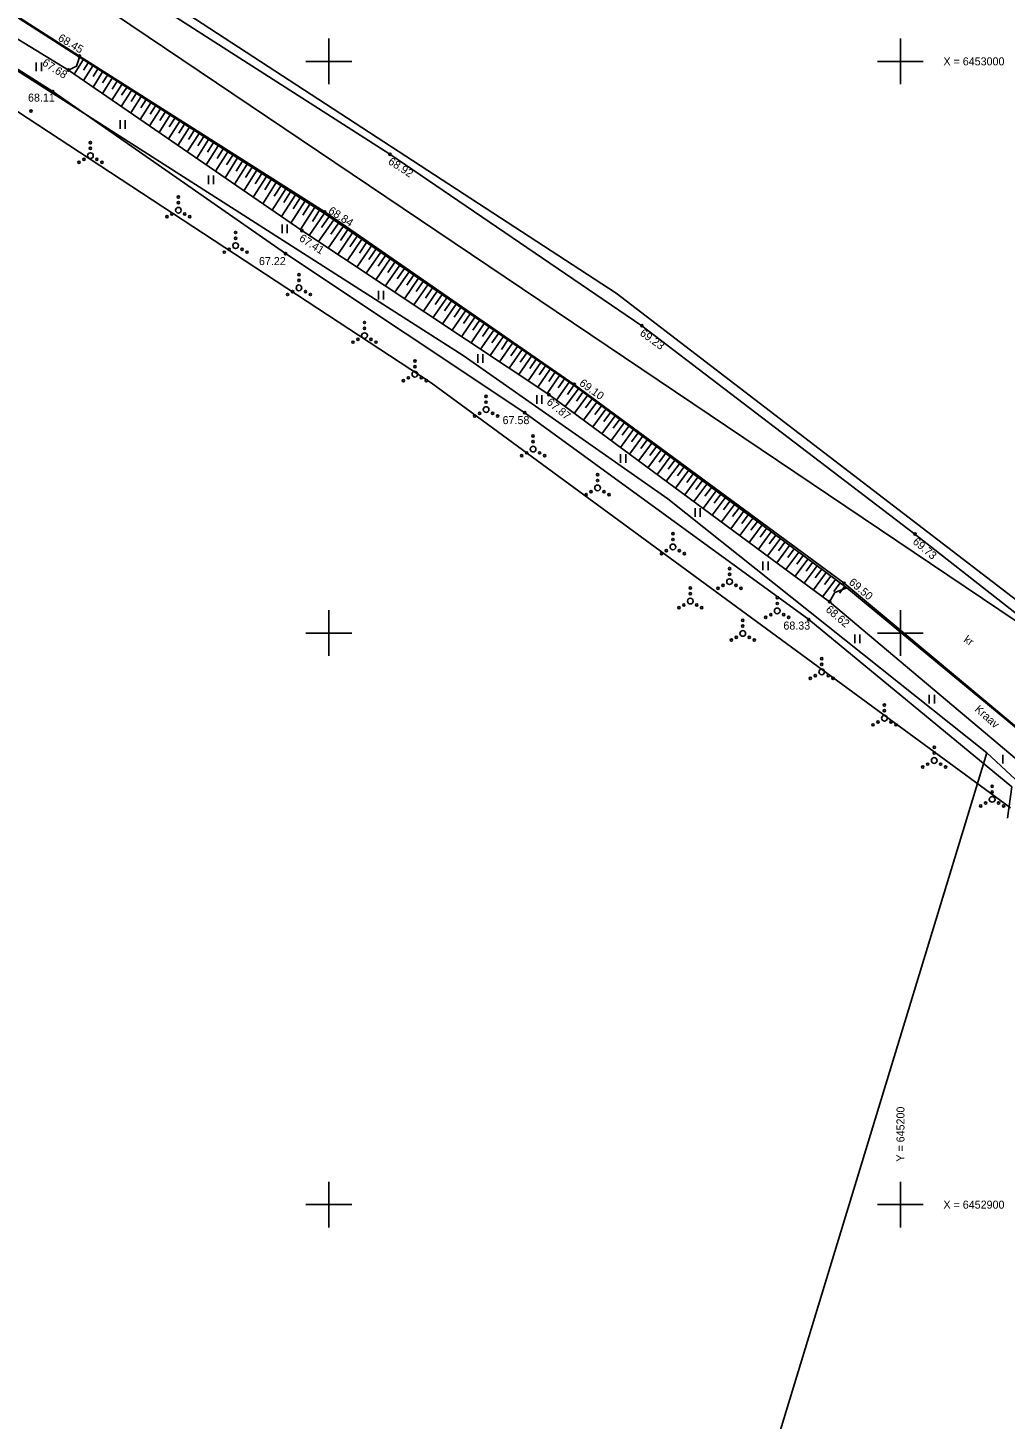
# Model space of a CAD drawing. Extents: x 642412 to 653410, y 6450642 to 6461053.
# Drawn here: x 645123.7 to 645209.2, y 6452881.2 to 6453002.9 of the extents above; entities that cross this region are included whole.
import ezdxf

# ---------------------------------------------------------------- set-up
doc = ezdxf.new("R2010")
doc.units = 0
for name, color, linetype in [('HALJASTUS', 7, 'Continuous'), ('KORGUS', 7, 'Continuous'), ('MOOTPIIR', 7, 'Continuous'), ('PIIR', 7, 'Continuous'), ('RELJEEF', 7, 'Continuous'), ('TEE', 7, 'Continuous'), ('VEEKOGU', 7, 'Continuous'), ('VORK', 7, 'Continuous')]:
    doc.layers.add(name, color=color, linetype=linetype)

msp = doc.modelspace()

# ---------------------------------------------------------------- linework, layer by layer
at = {"layer": 'HALJASTUS'}
for p, q in [((645124.41, 6452999.91), (645124.41, 6452999.15)), ((645124.86, 6452999.91), (645124.86, 6452999.15)), ((645131.75, 6452994.87), (645131.75, 6452994.1)), ((645132.2, 6452994.87), (645132.2, 6452994.1)), ((645139.47, 6452990.02), (645139.47, 6452989.25)), ((645139.92, 6452990.02), (645139.92, 6452989.25)), ((645145.91, 6452985.74), (645145.91, 6452984.98)), ((645146.37, 6452985.74), (645146.37, 6452984.98)), ((645154.34, 6452979.93), (645154.34, 6452979.17)), ((645154.79, 6452979.93), (645154.79, 6452979.17)), ((645163.02, 6452974.38), (645163.02, 6452973.62)), ((645163.47, 6452974.38), (645163.47, 6452973.62)), ((645168.19, 6452970.81), (645168.19, 6452970.05)), ((645168.64, 6452970.81), (645168.64, 6452970.05)), ((645175.52, 6452965.64), (645175.52, 6452964.88)), ((645175.98, 6452965.64), (645175.98, 6452964.88)), ((645182.03, 6452960.92), (645182.03, 6452960.16)), ((645182.49, 6452960.92), (645182.49, 6452960.16)), ((645187.97, 6452956.26), (645187.97, 6452955.5)), ((645188.42, 6452956.26), (645188.42, 6452955.5)), ((645196.01, 6452949.88), (645196.01, 6452949.12)), ((645196.46, 6452949.88), (645196.46, 6452949.12)), ((645202.52, 6452944.58), (645202.52, 6452943.82)), ((645202.97, 6452944.58), (645202.97, 6452943.82)), ((645208.96, 6452939.35), (645208.96, 6452938.59))]:
    msp.add_line(p, q, dxfattribs=at)
msp.add_lwpolyline([(645036.45, 6453053.66), (645048.58, 6453045.92), (645069.1, 6453033.46), (645095.91, 6453016.37), (645125.86, 6452997.36), (645146.22, 6452983.18), (645167.14, 6452969.27), (645191.98, 6452951.17), (645209.73, 6452936.54), (645209.36, 6452933.81)], dxfattribs=at)
for centre, radius in [((645123.95, 6452995.65), 0.1), ((645129.15, 6452992.9), 0.1), ((645129.15, 6452992.4), 0.1), ((645128.15, 6452991.18), 0.1), ((645128.58, 6452991.43), 0.1), ((645129.15, 6452991.75), 0.25), ((645129.71, 6452991.43), 0.1), ((645130.15, 6452991.18), 0.1), ((645136.84, 6452986.98), 0.25), ((645136.84, 6452988.13), 0.1), ((645136.84, 6452987.63), 0.1), ((645135.84, 6452986.41), 0.1), ((645136.27, 6452986.66), 0.1), ((645137.4, 6452986.66), 0.1), ((645137.84, 6452986.41), 0.1), ((645141.85, 6452985.03), 0.1), ((645141.28, 6452983.56), 0.1), ((645141.85, 6452983.88), 0.25), ((645141.85, 6452984.53), 0.1), ((645142.41, 6452983.56), 0.1), ((645140.85, 6452983.31), 0.1), ((645142.85, 6452983.31), 0.1), ((645147.39, 6452981.34), 0.1), ((645146.83, 6452979.86), 0.1), ((645147.39, 6452980.19), 0.25), ((645147.39, 6452980.84), 0.1), ((645147.96, 6452979.86), 0.1), ((645146.39, 6452979.61), 0.1), ((645148.39, 6452979.61), 0.1), ((645153.12, 6452976.01), 0.25), ((645153.12, 6452977.16), 0.1), ((645153.12, 6452976.66), 0.1), ((645152.12, 6452975.44), 0.1), ((645152.55, 6452975.69), 0.1), ((645153.68, 6452975.69), 0.1), ((645154.12, 6452975.44), 0.1), ((645157.53, 6452973.79), 0.1), ((645157.53, 6452972.64), 0.25), ((645157.53, 6452973.29), 0.1), ((645156.53, 6452972.07), 0.1), ((645156.96, 6452972.32), 0.1), ((645158.09, 6452972.32), 0.1), ((645158.53, 6452972.07), 0.1), ((645163.76, 6452970.69), 0.1), ((645163.76, 6452970.19), 0.1), ((645162.76, 6452968.97), 0.1), ((645163.19, 6452969.22), 0.1), ((645163.76, 6452969.54), 0.25), ((645164.32, 6452969.22), 0.1), ((645164.76, 6452968.97), 0.1), ((645167.87, 6452967.24), 0.1), ((645167.87, 6452966.74), 0.1), ((645166.87, 6452965.51), 0.1), ((645167.31, 6452965.76), 0.1), ((645167.87, 6452966.09), 0.25), ((645168.44, 6452965.76), 0.1), ((645168.87, 6452965.51), 0.1), ((645173.51, 6452962.69), 0.25), ((645173.51, 6452963.84), 0.1), ((645173.51, 6452963.34), 0.1), ((645172.51, 6452962.11), 0.1), ((645172.94, 6452962.36), 0.1), ((645174.07, 6452962.36), 0.1), ((645174.51, 6452962.11), 0.1), ((645180.1, 6452958.68), 0.1), ((645180.1, 6452958.18), 0.1), ((645179.1, 6452956.95), 0.1), ((645179.53, 6452957.2), 0.1), ((645180.1, 6452957.53), 0.25), ((645180.66, 6452957.2), 0.1), ((645181.1, 6452956.95), 0.1), ((645185.05, 6452955.64), 0.1), ((645185.05, 6452954.49), 0.25), ((645185.05, 6452955.14), 0.1), ((645181.62, 6452953.94), 0.1), ((645181.62, 6452953.44), 0.1), ((645184.05, 6452953.91), 0.1), ((645184.48, 6452954.16), 0.1), ((645185.61, 6452954.16), 0.1), ((645186.05, 6452953.91), 0.1), ((645189.22, 6452953.08), 0.1), ((645180.62, 6452952.21), 0.1), ((645181.05, 6452952.46), 0.1), ((645181.62, 6452952.79), 0.25), ((645182.18, 6452952.46), 0.1), ((645182.62, 6452952.21), 0.1), ((645189.22, 6452951.93), 0.25), ((645189.22, 6452952.58), 0.1), ((645186.21, 6452951.11), 0.1), ((645186.21, 6452950.61), 0.1), ((645188.22, 6452951.36), 0.1), ((645188.66, 6452951.61), 0.1), ((645189.79, 6452951.61), 0.1), ((645190.22, 6452951.36), 0.1), ((645185.21, 6452949.38), 0.1), ((645185.64, 6452949.63), 0.1), ((645186.21, 6452949.96), 0.25), ((645186.77, 6452949.63), 0.1), ((645187.21, 6452949.38), 0.1), ((645193.11, 6452947.75), 0.1), ((645193.11, 6452947.25), 0.1), ((645192.11, 6452946.03), 0.1), ((645192.55, 6452946.28), 0.1), ((645193.11, 6452946.6), 0.25), ((645193.68, 6452946.28), 0.1), ((645194.11, 6452946.03), 0.1), ((645198.6, 6452943.7), 0.1), ((645198.03, 6452942.22), 0.1), ((645198.6, 6452942.55), 0.25), ((645198.6, 6452943.2), 0.1), ((645199.16, 6452942.22), 0.1), ((645197.6, 6452941.97), 0.1), ((645199.6, 6452941.97), 0.1), ((645202.95, 6452940), 0.1), ((645202.38, 6452938.53), 0.1), ((645202.95, 6452938.85), 0.25), ((645202.95, 6452939.5), 0.1), ((645203.51, 6452938.53), 0.1), ((645201.95, 6452938.28), 0.1), ((645203.95, 6452938.28), 0.1), ((645208.02, 6452936.6), 0.1), ((645208.02, 6452936.1), 0.1), ((645207.02, 6452934.88), 0.1), ((645207.45, 6452935.13), 0.1), ((645208.02, 6452935.45), 0.25), ((645208.58, 6452935.13), 0.1), ((645209.02, 6452934.88), 0.1)]:
    msp.add_circle(centre, radius, dxfattribs=at)
at = {"layer": 'KORGUS'}
for centre in [(645128.18, 6453000.46), (645127.22, 6452999.24), (645125.86, 6452997.36), (645155.34, 6452991.87), (645149.64, 6452986.84), (645147.65, 6452985.2), (645146.22, 6452983.18), (645177.38, 6452976.88), (645171.47, 6452971.74), (645169.25, 6452970.85), (645167.14, 6452969.27), (645201.27, 6452958.65), (645195.07, 6452954.36), (645193.8, 6452952.74), (645191.98, 6452951.17)]:
    msp.add_circle(centre, 0.1, dxfattribs=at)
at = {"layer": 'MOOTPIIR'}
for points in [[(645209.63, 6452934.72), (645158.96, 6452971.88), (645106.48, 6453006.32), (645037.3, 6453050.16), (644956.14, 6453102.5), (644913.21, 6453128.89), (644887.42, 6453140.42), (644829.17, 6453159.69), (644786.08, 6453170.31), (644731.32, 6453172.73), (644652.28, 6453166.82), (644616.48, 6453168.18), (644563.08, 6453182.14), (644522.58, 6453207.17), (644483.59, 6453242.82), (644438.84, 6453309.11), (644422.91, 6453335.36), (644404.56, 6453364.41), (644409.18, 6453368.35), (644297.76, 6453535.37)], [(644351.8, 6453483.53), (644405.05, 6453407.07), (644448.44, 6453339.72), (644463.76, 6453308.16), (644505.32, 6453253.4), (644545.07, 6453222.45), (644599.53, 6453196.82), (644633.06, 6453189.99), (644711.18, 6453194.69), (644765.64, 6453193.33), (644802.05, 6453189.84), (644898.84, 6453159.95), (644941.61, 6453138.41), (644967.71, 6453118.24), (644967.4, 6453112.62), (645001.76, 6453090.25), (645114.82, 6453019.02), (645175.12, 6452979.73), (645215.4, 6452948.86)]]:
    msp.add_lwpolyline(points, dxfattribs=at)
at = {"layer": 'PIIR'}
for points in [[(644304.45, 6453539.1), (644446.27, 6453331.73), (644527.16, 6453225.52), (644554.32, 6453208.69), (644590.9, 6453193.06), (644640.43, 6453185.83), (644746.58, 6453188.93), (644793.17, 6453184.48), (644888.62, 6453155.82), (644955.45, 6453122.49), (645085.01, 6453035.26), (645214.57, 6452948.04)], [(644560.63, 6453205.99), (644552.22, 6453194.36), (644584.35, 6453179.98), (644606.63, 6453173.85), (644634.28, 6453170.05), (644663.94, 6453169.96), (644746.65, 6453175.35), (644768.75, 6453174.13), (644799.04, 6453169.55), (644842.04, 6453157.5), (644874.81, 6453146.51), (644907.06, 6453133.48), (644951.83, 6453108.39), (645161.74, 6452974.26), (645179.65, 6452961.75), (645207.54, 6452939.51), (645500.07, 6452667.62)], [(645214.57, 6452948.04), (645085.01, 6453035.26), (644955.45, 6453122.49), (644888.62, 6453155.82), (644793.17, 6453184.48), (644746.58, 6453188.93), (644640.43, 6453185.83), (644590.9, 6453193.06), (644560.63, 6453205.99)], [(644726.16, 6452435.57), (645158.53, 6452778.74), (645207.54, 6452939.51), (645179.65, 6452961.75), (645161.74, 6452974.26), (644951.83, 6453108.39), (644907.06, 6453133.48), (644874.81, 6453146.51), (644842.04, 6453157.5), (644799.04, 6453169.55), (644768.75, 6453174.13), (644746.65, 6453175.35), (644663.94, 6453169.96), (644634.28, 6453170.05), (644606.63, 6453173.85), (644584.35, 6453179.98), (644552.22, 6453194.36), (644551.52, 6453193), (644395.49, 6452890.02), (644310.26, 6452528.66)]]:
    msp.add_lwpolyline(points, dxfattribs=at)
msp.add_lwpolyline([(645207.54, 6452939.51), (645158.53, 6452778.74), (644726.16, 6452435.57), (644703.46, 6452383.67), (644892.01, 6452335.32), (645287.07, 6452229.02), (645423.08, 6452192.15), (645428.22, 6452187.3), (645453.18, 6452332.84), (645446.21, 6452344.07), (645175.21, 6452418.6), (645266.14, 6452485.5), (645502.65, 6452665.22), (645500.06, 6452667.61)], close=True, dxfattribs=at)
at = {"layer": 'RELJEEF'}
for p, q in [((645127.73, 6452998.89), (645128.52, 6453000.14)), ((645128.54, 6452999.24), (645128.95, 6452999.87)), ((645128.55, 6452998.32), (645129.37, 6452999.6)), ((645129.38, 6452998.69), (645129.79, 6452999.34)), ((645129.38, 6452997.75), (645130.21, 6452999.07)), ((645130.2, 6452997.19), (645131.06, 6452998.53)), ((645130.21, 6452998.13), (645130.63, 6452998.8)), ((645131.04, 6452997.58), (645131.48, 6452998.26)), ((645131.02, 6452996.62), (645131.9, 6452997.99)), ((645131.85, 6452996.05), (645132.74, 6452997.45)), ((645131.88, 6452997.03), (645132.32, 6452997.72)), ((645132.67, 6452995.49), (645133.59, 6452996.92)), ((645132.71, 6452996.48), (645133.16, 6452997.19)), ((645133.5, 6452994.92), (645134.43, 6452996.38)), ((645133.55, 6452995.93), (645134.01, 6452996.65)), ((645134.32, 6452994.35), (645135.27, 6452995.84)), ((645134.38, 6452995.37), (645134.85, 6452996.11)), ((645135.15, 6452993.79), (645136.12, 6452995.31)), ((645135.22, 6452994.82), (645135.69, 6452995.57)), ((645135.97, 6452993.22), (645136.96, 6452994.77)), ((645136.05, 6452994.27), (645136.54, 6452995.04)), ((645136.88, 6452993.72), (645137.38, 6452994.5)), ((645136.8, 6452992.65), (645137.8, 6452994.23)), ((645137.62, 6452992.09), (645138.65, 6452993.69)), ((645137.72, 6452993.17), (645138.22, 6452993.96)), ((645138.55, 6452992.61), (645139.07, 6452993.43)), ((645138.45, 6452991.52), (645139.49, 6452993.16)), ((645139.27, 6452990.95), (645140.33, 6452992.62)), ((645139.39, 6452992.06), (645139.91, 6452992.89)), ((645140.1, 6452990.39), (645141.18, 6452992.08)), ((645140.22, 6452991.51), (645140.75, 6452992.35)), ((645140.92, 6452989.82), (645142.02, 6452991.55)), ((645141.05, 6452990.96), (645141.6, 6452991.81)), ((645141.75, 6452989.25), (645142.86, 6452991.01)), ((645141.89, 6452990.41), (645142.44, 6452991.28)), ((645142.57, 6452988.69), (645143.71, 6452990.47)), ((645142.72, 6452989.85), (645143.29, 6452990.74)), ((645143.39, 6452988.12), (645144.55, 6452989.93)), ((645143.56, 6452989.3), (645144.13, 6452990.2)), ((645144.39, 6452988.75), (645144.97, 6452989.67)), ((645144.22, 6452987.55), (645145.39, 6452989.4)), ((645145.04, 6452986.99), (645146.24, 6452988.86)), ((645145.22, 6452988.2), (645145.82, 6452989.13)), ((645146.06, 6452987.65), (645146.66, 6452988.59)), ((645145.87, 6452986.42), (645147.08, 6452988.32)), ((645146.69, 6452985.85), (645147.92, 6452987.79)), ((645146.89, 6452987.1), (645147.5, 6452988.05)), ((645147.52, 6452985.29), (645148.77, 6452987.25)), ((645147.73, 6452986.54), (645148.35, 6452987.52)), ((645148.28, 6452984.78), (645149.61, 6452986.71)), ((645148.56, 6452985.99), (645149.19, 6452986.98)), ((645149.11, 6452984.23), (645150.43, 6452986.14)), ((645149.36, 6452985.46), (645150.02, 6452986.42)), ((645149.94, 6452983.67), (645151.26, 6452985.57)), ((645150.19, 6452984.9), (645150.84, 6452985.86)), ((645150.78, 6452983.12), (645152.08, 6452985.01)), ((645151.01, 6452984.34), (645151.67, 6452985.29)), ((645151.61, 6452982.56), (645152.9, 6452984.44)), ((645151.84, 6452983.78), (645152.49, 6452984.72)), ((645152.44, 6452982.01), (645153.73, 6452983.87)), ((645152.67, 6452983.22), (645153.31, 6452984.15)), ((645153.5, 6452982.66), (645154.14, 6452983.59)), ((645153.28, 6452981.46), (645154.55, 6452983.3)), ((645154.11, 6452980.9), (645155.37, 6452982.73)), ((645154.33, 6452982.1), (645154.96, 6452983.02)), ((645155.16, 6452981.54), (645155.78, 6452982.45)), ((645154.94, 6452980.35), (645156.2, 6452982.17)), ((645155.78, 6452979.8), (645157.02, 6452981.6)), ((645155.98, 6452980.98), (645156.61, 6452981.88)), ((645156.81, 6452980.42), (645157.43, 6452981.32)), ((645156.61, 6452979.24), (645157.84, 6452981.03)), ((645157.44, 6452978.69), (645158.67, 6452980.46)), ((645157.64, 6452979.86), (645158.25, 6452980.75)), ((645158.28, 6452978.14), (645159.49, 6452979.9)), ((645158.47, 6452979.3), (645159.08, 6452980.18)), ((645159.11, 6452977.58), (645160.31, 6452979.33)), ((645159.3, 6452978.74), (645159.9, 6452979.61)), ((645159.94, 6452977.03), (645161.14, 6452978.76)), ((645160.12, 6452978.18), (645160.72, 6452979.04)), ((645160.78, 6452976.48), (645161.96, 6452978.19)), ((645160.95, 6452977.62), (645161.55, 6452978.48)), ((645161.61, 6452975.92), (645162.78, 6452977.63)), ((645161.78, 6452977.06), (645162.37, 6452977.91)), ((645162.44, 6452975.37), (645163.6, 6452977.06)), ((645162.61, 6452976.49), (645163.19, 6452977.34)), ((645163.27, 6452974.82), (645164.43, 6452976.49)), ((645163.44, 6452975.93), (645164.02, 6452976.77)), ((645164.11, 6452974.26), (645165.25, 6452975.92)), ((645164.27, 6452975.37), (645164.84, 6452976.21)), ((645164.94, 6452973.71), (645166.07, 6452975.36)), ((645165.09, 6452974.81), (645165.66, 6452975.64)), ((645165.92, 6452974.25), (645166.49, 6452975.07)), ((645165.77, 6452973.16), (645166.9, 6452974.79)), ((645166.61, 6452972.6), (645167.72, 6452974.22)), ((645166.75, 6452973.69), (645167.31, 6452974.5)), ((645167.58, 6452973.13), (645168.13, 6452973.94)), ((645167.44, 6452972.05), (645168.54, 6452973.65)), ((645168.27, 6452971.5), (645169.37, 6452973.08)), ((645168.41, 6452972.57), (645168.96, 6452973.37)), ((645169.23, 6452972.01), (645169.78, 6452972.8)), ((645169.11, 6452970.94), (645170.19, 6452972.52)), ((645169.92, 6452970.36), (645171.01, 6452971.95)), ((645170.06, 6452971.44), (645170.6, 6452972.23)), ((645170.67, 6452969.8), (645171.83, 6452971.37)), ((645170.87, 6452970.86), (645171.43, 6452971.67)), ((645171.47, 6452969.21), (645172.63, 6452970.77)), ((645171.65, 6452970.29), (645172.23, 6452971.07)), ((645172.28, 6452968.62), (645173.43, 6452970.18)), ((645172.45, 6452969.69), (645173.03, 6452970.48)), ((645173.08, 6452968.02), (645174.24, 6452969.58)), ((645173.26, 6452969.1), (645173.84, 6452969.88)), ((645173.89, 6452967.43), (645175.04, 6452968.99)), ((645174.06, 6452968.5), (645174.64, 6452969.28)), ((645174.69, 6452966.83), (645175.84, 6452968.39)), ((645174.87, 6452967.91), (645175.44, 6452968.69)), ((645175.5, 6452966.24), (645176.65, 6452967.79)), ((645175.67, 6452967.31), (645176.25, 6452968.09)), ((645176.3, 6452965.65), (645177.45, 6452967.2)), ((645176.47, 6452966.72), (645177.05, 6452967.5)), ((645177.1, 6452965.05), (645178.25, 6452966.6)), ((645177.28, 6452966.13), (645177.85, 6452966.9)), ((645177.91, 6452964.46), (645179.06, 6452966.01)), ((645178.08, 6452965.53), (645178.65, 6452966.3)), ((645178.71, 6452963.87), (645179.86, 6452965.41)), ((645178.88, 6452964.94), (645179.46, 6452965.71)), ((645179.52, 6452963.27), (645180.66, 6452964.81)), ((645179.69, 6452964.34), (645180.26, 6452965.11)), ((645180.32, 6452962.68), (645181.47, 6452964.22)), ((645180.49, 6452963.75), (645181.06, 6452964.52)), ((645181.13, 6452962.09), (645182.27, 6452963.62)), ((645181.3, 6452963.15), (645181.87, 6452963.92)), ((645181.93, 6452961.49), (645183.07, 6452963.03)), ((645182.1, 6452962.56), (645182.67, 6452963.32)), ((645182.74, 6452960.9), (645183.87, 6452962.43)), ((645182.9, 6452961.96), (645183.47, 6452962.73)), ((645183.54, 6452960.3), (645184.68, 6452961.83)), ((645183.71, 6452961.37), (645184.28, 6452962.13)), ((645184.35, 6452959.71), (645185.48, 6452961.24)), ((645184.51, 6452960.77), (645185.08, 6452961.54)), ((645185.15, 6452959.12), (645186.28, 6452960.64)), ((645185.32, 6452960.18), (645185.88, 6452960.94)), ((645185.96, 6452958.52), (645187.09, 6452960.05)), ((645186.12, 6452959.58), (645186.69, 6452960.34)), ((645186.76, 6452957.93), (645187.89, 6452959.45)), ((645186.92, 6452958.99), (645187.49, 6452959.75)), ((645187.57, 6452957.34), (645188.69, 6452958.86)), ((645187.73, 6452958.39), (645188.29, 6452959.15)), ((645188.37, 6452956.74), (645189.5, 6452958.26)), ((645188.53, 6452957.8), (645189.09, 6452958.56)), ((645189.34, 6452957.2), (645189.9, 6452957.96)), ((645189.18, 6452956.15), (645190.3, 6452957.66)), ((645189.98, 6452955.56), (645191.1, 6452957.07)), ((645190.14, 6452956.61), (645190.7, 6452957.37)), ((645190.94, 6452956.01), (645191.5, 6452956.77)), ((645190.78, 6452954.96), (645191.91, 6452956.47)), ((645191.59, 6452954.37), (645192.71, 6452955.88)), ((645191.75, 6452955.42), (645192.31, 6452956.17)), ((645192.55, 6452954.82), (645193.11, 6452955.58)), ((645192.39, 6452953.77), (645193.51, 6452955.28)), ((645193.2, 6452953.18), (645194.31, 6452954.68)), ((645193.35, 6452954.23), (645193.91, 6452954.98)), ((645194.16, 6452953.63), (645194.72, 6452954.39)), ((645195.12, 6452954.09), (645194.67, 6452953.49))]:
    msp.add_line(p, q, dxfattribs=at)
for points in [[(645195.32, 6452953.94), (645171.47, 6452971.64), (645149.54, 6452986.76), (645128.18, 6453000.36)], [(645127.22, 6452999.24), (645147.65, 6452985.2), (645169.25, 6452970.85), (645193.8, 6452952.74)]]:
    msp.add_lwpolyline(points, dxfattribs=at)
at = {"layer": 'TEE'}
for points in [[(644773.97, 6453177.99), (644799.46, 6453173.35), (644820.89, 6453167.93), (644846.35, 6453160.47), (644869.64, 6453152.68), (644899.57, 6453141.05), (644917.41, 6453132.94), (644926.6, 6453128.18), (644939.46, 6453120.57), (644961.53, 6453106.84), (644984.47, 6453092.14), (645018.72, 6453070.53), (645038.21, 6453057.88), (645050.87, 6453049.72), (645071.81, 6453036.58), (645098.82, 6453019.27), (645128.18, 6453000.46), (645149.64, 6452986.84), (645171.47, 6452971.74), (645195.07, 6452954.36), (645212.43, 6452939.87)], [(644943.21, 6453126.71), (644965.54, 6453113.03), (644988.96, 6453098.03), (645024.15, 6453075.43), (645040.74, 6453064.87), (645055.06, 6453055.83), (645075.81, 6453042.62), (645103.79, 6453024.9), (645155.34, 6452991.87), (645177.38, 6452976.88), (645201.27, 6452958.65), (645216.58, 6452946.63)]]:
    msp.add_lwpolyline(points, dxfattribs=at)
at = {"layer": 'VEEKOGU'}
for points in [[(645127.22, 6452999.24), (645127.94, 6452999.59), (645128.18, 6453000.36), (645098.72, 6453019.27), (645071.81, 6453036.49), (645071.25, 6453036.39), (645071.04, 6453035.65), (645097.15, 6453017.65), (645127.22, 6452999.24)], [(645215.15, 6452933.28), (645217.92, 6452932.18), (645218.93, 6452933.68), (645212.33, 6452939.87), (645195.32, 6452953.94), (645194.26, 6452953.54), (645193.8, 6452952.74), (645210.77, 6452938.43), (645215.15, 6452933.28)]]:
    msp.add_lwpolyline(points, dxfattribs=at)
at = {"layer": 'VORK'}
for p, q in [((645150, 6453002), (645150, 6452998)), ((645200, 6453002), (645200, 6452998)), ((645148, 6453000), (645152, 6453000)), ((645198, 6453000), (645202, 6453000)), ((645150, 6452952), (645150, 6452948)), ((645200, 6452952), (645200, 6452948)), ((645148, 6452950), (645152, 6452950)), ((645198, 6452950), (645202, 6452950)), ((645150, 6452902), (645150, 6452898)), ((645200, 6452902), (645200, 6452898)), ((645148, 6452900), (645152, 6452900)), ((645198, 6452900), (645202, 6452900))]:
    msp.add_line(p, q, dxfattribs=at)

# ---------------------------------------------------------------- texts
at = {"layer": 'KORGUS'}
for s, rotation, p in [('68.45', 329.4009, (645126.25, 6453001.86)), ('67.68', 327.2798, (645124.87, 6452999.71)), ('68.92', 327.1886, (645155.12, 6452991.08)), ('68.84', 327.1886, (645149.89, 6452986.77)), ('67.41', 327.1886, (645147.34, 6452984.36)), ('69.23', 324.1379, (645177.14, 6452976.1)), ('69.10', 324.1379, (645171.85, 6452971.72)), ('67.87', 320.1564, (645168.99, 6452970.09)), ('69.73', 319.6355, (645201.01, 6452957.89)), ('69.50', 319.6355, (645195.43, 6452954.34)), ('68.62', 319.6355, (645193.4, 6452951.95))]:
    msp.add_text(s, height=0.7, rotation=rotation, dxfattribs=at).set_placement(p)
for s, p in [('68.11', (645123.69, 6452996.48)), ('67.22', (645143.89, 6452982.18)), ('67.58', (645165.2, 6452968.27)), ('68.33', (645189.76, 6452950.3))]:
    msp.add_text(s, height=0.7, dxfattribs=at).set_placement(p)
at = {"layer": 'TEE'}
msp.add_text('kr', height=0.7, rotation=326.3258, dxfattribs=at).set_placement((645205.47, 6452949.27))
at = {"layer": 'VEEKOGU'}
msp.add_text('Kraav', height=0.7, rotation=318.3782, dxfattribs=at).set_placement((645206.44, 6452943.24))
at = {"layer": 'VORK'}
for s, p in [(' X = 6453000', (645203.5, 6452999.65)), (' X = 6452900', (645203.5, 6452899.65))]:
    msp.add_text(s, height=0.7, dxfattribs=at).set_placement(p)
msp.add_text(' Y = 645200', height=0.7, rotation=90, dxfattribs=at).set_placement((645200.35, 6452903.5))

doc.saveas('drawing.dxf')
